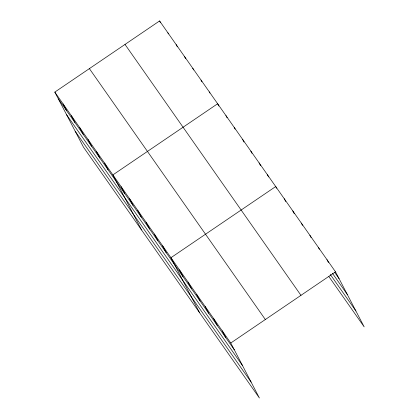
<?xml version="1.0" encoding="UTF-8"?>
<svg xmlns="http://www.w3.org/2000/svg" width="419" height="419" viewBox="0 0 419 419"><rect width="100%" height="100%" fill="white"/><g stroke="black" fill="none" stroke-linecap="round" stroke-linejoin="round"><path stroke-width="0.63" d="M54.816 92.101L230.775 343.009L259.424 398.05L83.47 147.142L54.816 92.101L159.576 20.95L335.53 271.858L364.184 326.899L328.884 276.561M230.775 343.009L335.53 271.858M334.598 272.277L339.06 278.635M332.487 273.366L347.351 294.562M330.251 274.414L355.893 310.971M125.003 44.43L300.962 295.337M89.388 68.622L265.342 319.529M58.346 98.879L234.3 349.786M66.637 114.806L242.591 365.714M75.179 131.215L251.133 382.123M326.982 259.67L328.454 262.498M318.44 247.488L319.32 249.179M309.892 235.3L311.066 237.557M301.345 223.112L302.523 225.37M292.797 210.925L294.269 213.748M284.255 198.737L285.721 201.56M276.587 188.246L275.707 186.549L170.947 257.701L199.601 312.742M267.411 174.723L268.584 176.98M259.115 162.891L260.587 165.715M250.819 151.065L251.997 153.323M242.528 139.234L243.994 142.062M234.231 127.407L235.111 129.099M225.935 115.581L227.114 117.839M218.818 106.007L217.639 103.75L112.884 174.901L141.533 229.942M209.343 91.923L209.935 93.049M201.052 80.092L201.932 81.789M192.756 68.266L193.636 69.957M184.46 56.434L185.638 58.697M176.163 44.608L177.342 46.865M167.867 32.776L168.459 33.908M159.576 20.95L160.456 22.642M222.227 330.821L225.757 337.599M213.68 318.634L217.21 325.411M205.132 306.451L208.662 313.229M196.59 294.264L200.114 301.041M188.042 282.076L191.572 288.853M179.494 269.888L183.024 276.666M162.656 245.874L166.181 252.652M154.36 234.043L157.884 240.82M146.063 222.217L149.593 228.994M137.767 210.385L141.297 217.162M129.471 198.559L133.001 205.336M121.18 186.727L124.705 193.505M104.588 163.075L108.118 169.847M96.291 151.243L99.822 158.021M87.995 139.417L91.525 146.194M79.704 127.586L83.229 134.363M71.408 115.759L74.933 122.537M63.112 103.928L66.642 110.705"/></g></svg>
